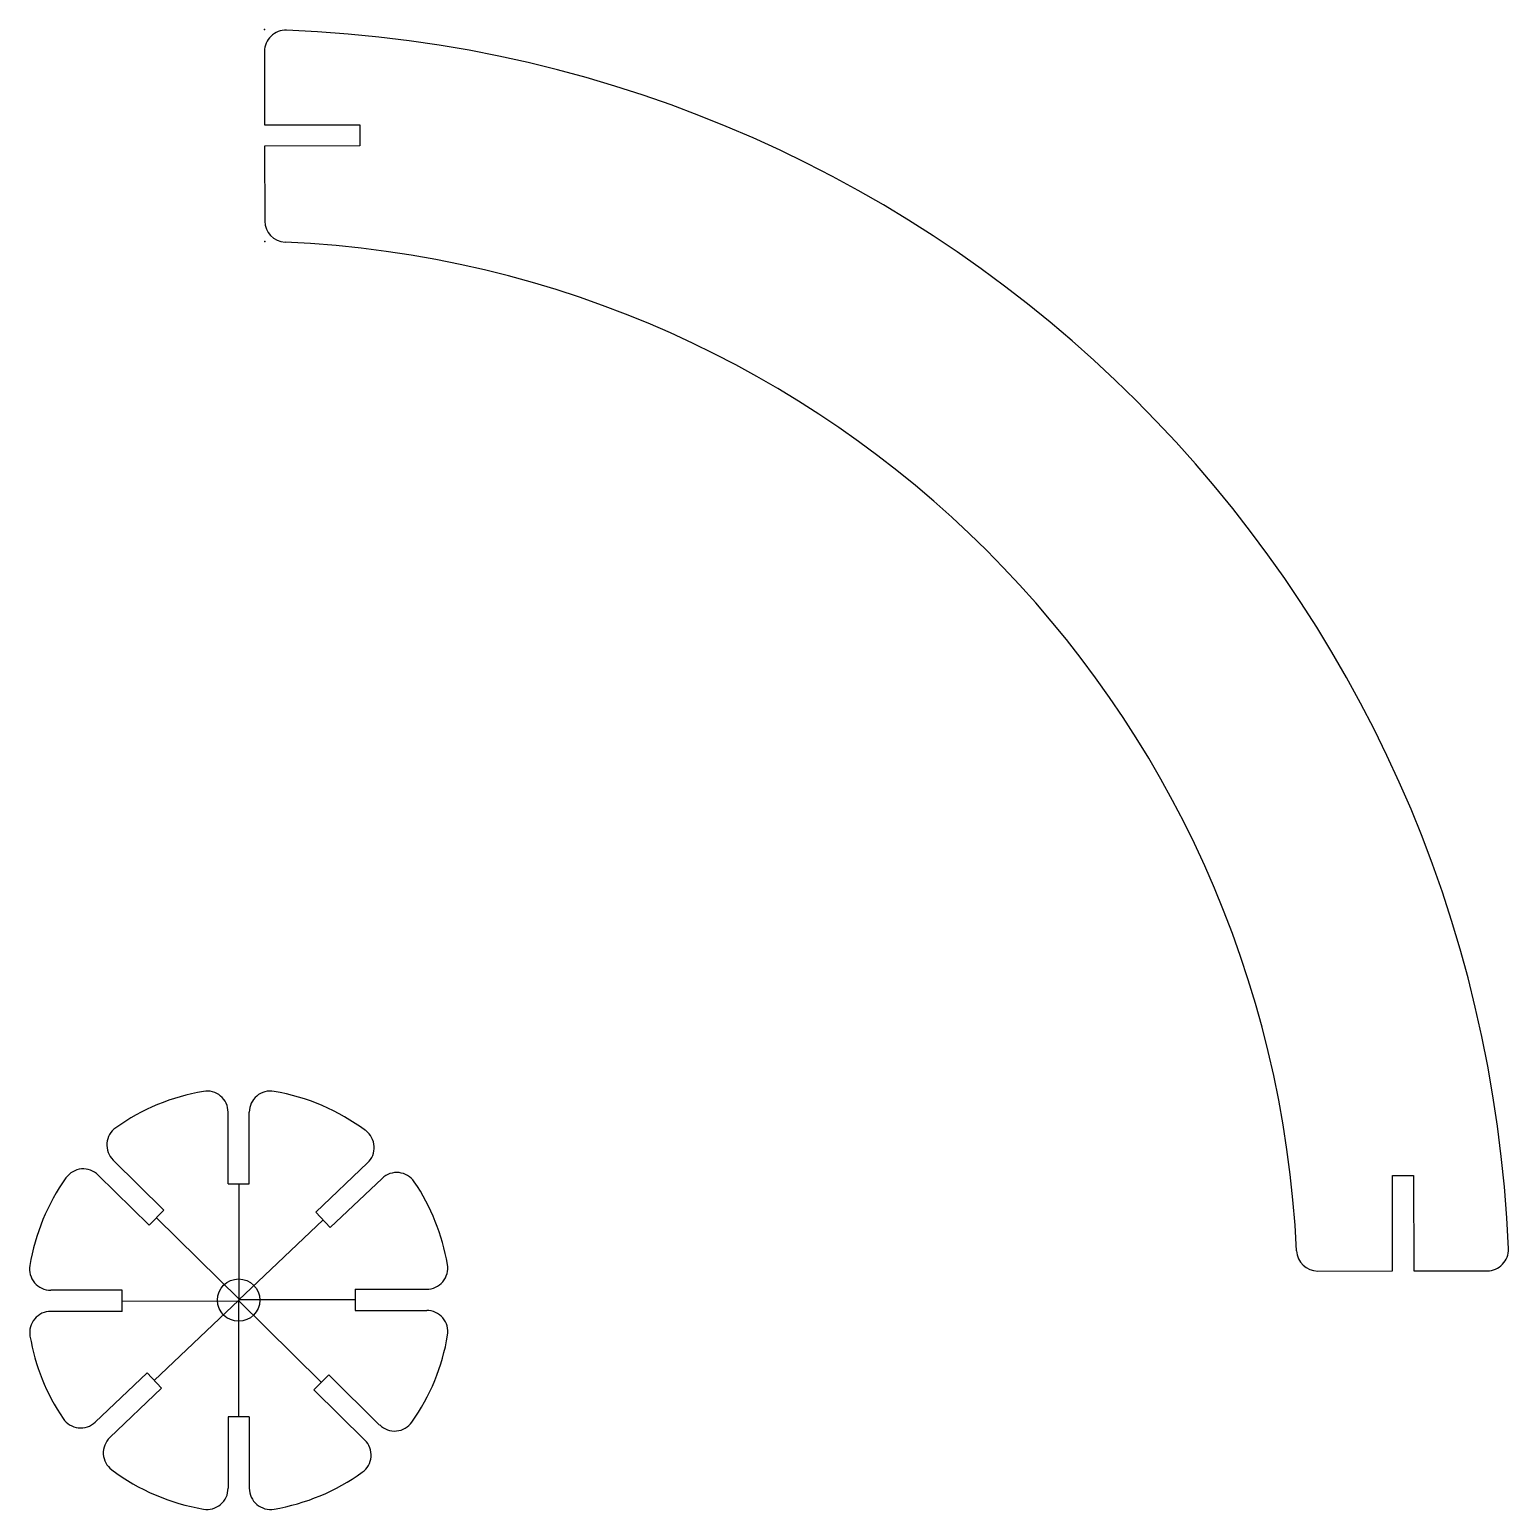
# Model space of a CAD drawing. Header units: centimetres. Extents: x -2 to 12, y -2 to 12.
import ezdxf

# ---------------------------------------------------------------- set-up
doc = ezdxf.new("R2010")
doc.units = ezdxf.units.CM
doc.header["$MEASUREMENT"] = 0
doc.layers.add('test1 v10_Sketch1', color=7, linetype='Continuous')
doc.layers.add('test1 v10_Sketch2', color=7, linetype='Continuous')

msp = doc.modelspace()

# ---------------------------------------------------------------- linework, layer by layer
at = {"layer": 'test1 v10_Sketch1'}
for p, q in [((-0.1, 1.1), (-0.1, 1.775)), ((0.1, 1.1), (0.1, 1.775)), ((-0.706, 0.85), (-1.186, 1.323)), ((0.727, 0.831), (1.216, 1.296)), ((-0.846, 0.708), (-1.328, 1.182)), ((0.865, 0.686), (1.354, 1.151)), ((-0.1, 1.1), (0.1, 1.1)), ((0, 1.1), (0, 0)), ((-0.846, 0.708), (-0.706, 0.85)), ((-0.776, 0.779), (0.007, 0.006)), ((0.796, 0.759), (-0.001, 0.001)), ((0.727, 0.831), (0.865, 0.686)), ((-1.099, 0.094), (-1.775, 0.095)), ((-1.1, -0.106), (-1.099, 0.094)), ((1.1, 0.003), (0, 0.003)), ((0, -1.1), (0, 0)), ((1.1, 0.103), (1.774, 0.104)), ((1.1, 0.103), (1.1, -0.097)), ((-1.1, -0.106), (-1.774, -0.105)), ((-1.1, -0.006), (0, -0.008)), ((-0.797, -0.758), (0, 0)), ((0.78, -0.775), (-0.003, -0.002)), ((1.1, -0.097), (1.775, -0.096)), ((-0.866, -0.686), (-1.355, -1.151)), ((-0.728, -0.831), (-0.866, -0.686)), ((-0.728, -0.831), (-1.217, -1.296)), ((0.851, -0.704), (0.71, -0.846)), ((0.851, -0.704), (1.331, -1.178)), ((0.71, -0.846), (1.19, -1.32)), ((0.1, -1.1), (-0.1, -1.1)), ((-0.1, -1.1), (-0.1, -1.775)), ((0.1, -1.1), (0.1, -1.775))]:
    msp.add_line(p, q, dxfattribs=at)
msp.add_circle((-0.001, 0.001), 0.2, dxfattribs=at)
for centre, radius, start, end in [((0, 0), 2, 99.5941, 125.4902), ((-0.3, 1.775), 0.2, 0, 99.5941), ((0.3, 1.775), 0.2, 80.4059, 180), ((0, 0), 2, 53.1882, 80.4059), ((-1.045, 1.466), 0.2, 125.4902, 225.374), ((1.079, 1.441), 0.2, 313.56, 53.1882), ((0, 0), 1.999, 144.6832, 170.5581), ((-1.468, 1.04), 0.2, 45.374, 144.6832), ((1.492, 1.006), 0.2, 33.9995, 133.56), ((0, 0), 2, 9.7191, 33.9995), ((-1.775, 0.295), 0.2, 170.5581, 269.8842), ((1.774, 0.304), 0.2, 270.0403, 9.7191), ((-1.774, -0.305), 0.2, 89.8842, 189.7515), ((1.775, -0.296), 0.2, 350.5284, 90.0403), ((0, 0), 2, 189.7515, 213.9804), ((0, 0), 2, 324.8756, 350.5284), ((-1.493, -1.006), 0.2, 213.9804, 313.5579), ((1.472, -1.035), 0.2, 225.3978, 324.8756), ((-1.079, -1.441), 0.2, 133.5579, 233.1688), ((1.05, -1.462), 0.2, 305.6854, 45.3978), ((0, 0), 2, 233.1688, 260.4059), ((0, 0), 2, 279.5941, 305.6854), ((-0.3, -1.775), 0.2, 260.4059, 0), ((0.3, -1.775), 0.2, 180, 279.5941)]:
    msp.add_arc(centre, radius, start, end, dxfattribs=at)
msp.add_point((0, 0), dxfattribs=at)
at = {"layer": 'test1 v10_Sketch2'}
for p, q in [((0.244, 11.791), (0.245, 11.097)), ((0.245, 11.097), (1.145, 11.098)), ((1.145, 11.098), (1.145, 10.898)), ((1.145, 10.898), (0.245, 10.897)), ((0.245, 10.897), (0.246, 10.19)), ((10.895, 1.177), (11.095, 1.177)), ((10.896, 0.277), (10.895, 1.177)), ((11.095, 1.177), (11.096, 0.277)), ((10.189, 0.276), (10.896, 0.277)), ((11.096, 0.277), (11.79, 0.278))]:
    msp.add_line(p, q, dxfattribs=at)
for centre, radius, start, end in [((0.444, 11.791), 0.2, 87.8444, 180.0836), ((0, 0), 11.999, 2.3227, 87.8444), ((0.446, 10.19), 0.2, 180.0836, 267.4931), ((0, 0), 10, 2.674, 87.4931), ((10.189, 0.476), 0.2, 182.674, 270.0836), ((11.79, 0.478), 0.2, 270.0836, 2.3227)]:
    msp.add_arc(centre, radius, start, end, dxfattribs=at)
for p in [(0.244, 11.997), (0.246, 9.997), (0, 0)]:
    msp.add_point(p, dxfattribs=at)

doc.saveas('drawing.dxf')
